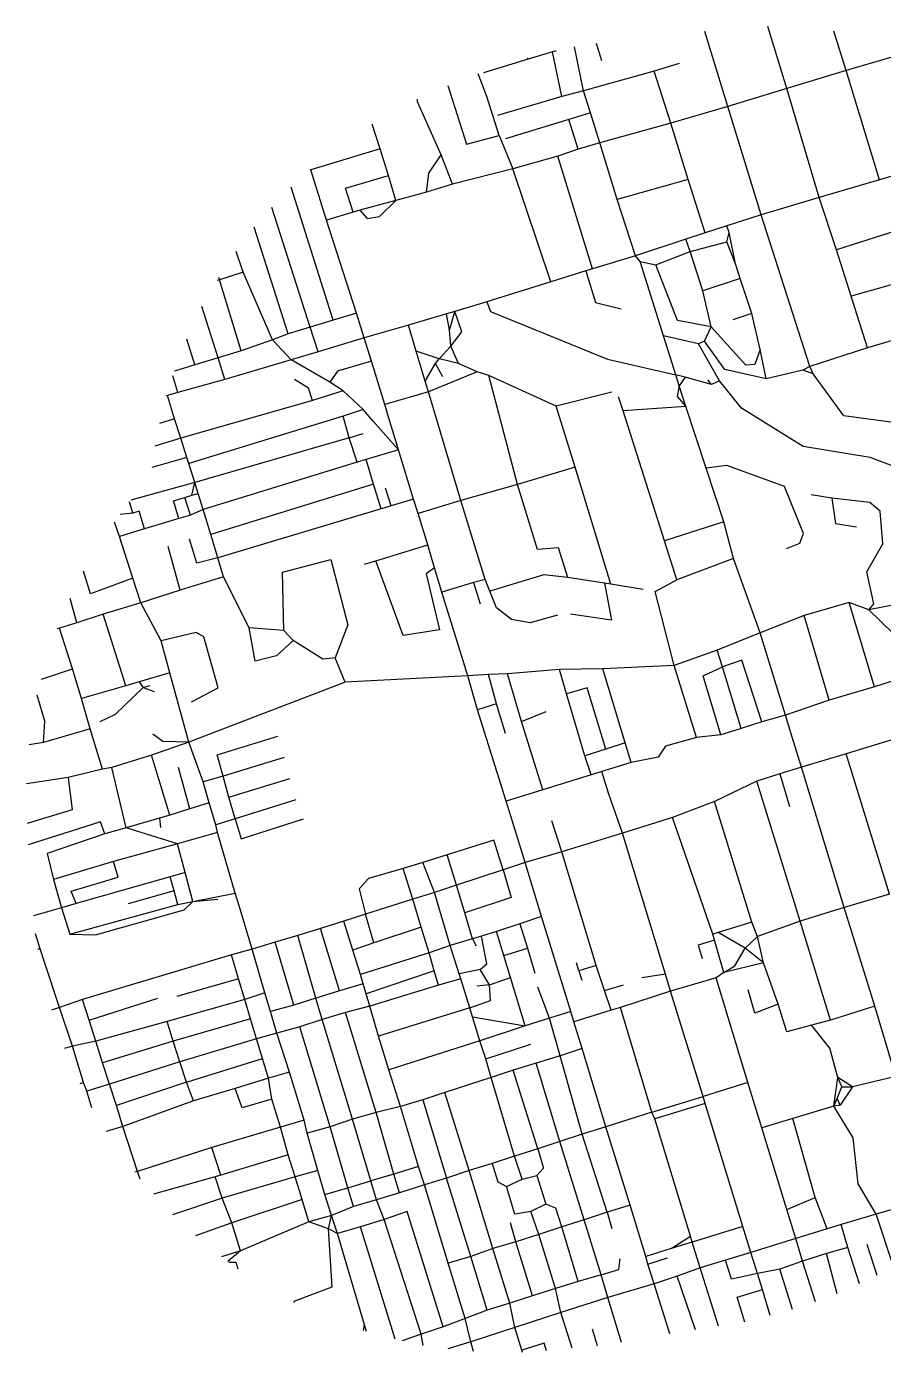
# Model space of a CAD drawing. Header units: metres. Extents: x 626773 to 630188, y 4835761 to 4838555.
# Drawn here: x 626773 to 628580, y 4835761 to 4838555 of the extents above; entities that cross this region are included whole.
import ezdxf

# ---------------------------------------------------------------- set-up
doc = ezdxf.new("R2010")
doc.units = ezdxf.units.M

msp = doc.modelspace()

# ---------------------------------------------------------------- linework, layer by layer
at = {"layer": 'ROADS'}
for points in [[(628375.7, 4838424.5), (628335.6, 4838555.3)], [(628251.5, 4838386.7), (628203, 4838544.8)], [(628500.6, 4838462.4), (628475, 4838545.4)], [(627881.6, 4838501.8), (627830.5, 4838486.5)], [(627881.6, 4838501.8), (627881.3, 4838502.7)], [(627889.2, 4838504.4), (627881.6, 4838501.8)], [(627901.2, 4838407.8), (627881.6, 4838501.8)], [(627947.2, 4838419.5), (627928.1, 4838512.8)], [(627974, 4838520.1), (627985.1, 4838483.8)], [(628625.6, 4838499.2), (628500.6, 4838462.4)], [(627830.5, 4838486.5), (627736, 4838457.5)], [(627830.5, 4838486.5), (627829.6, 4838489.3)], [(628148.9, 4838477.3), (628096.3, 4838461.2)], [(627769.5, 4838325.5), (627743.3, 4838407.8), (627724.8, 4838455.3)], [(628096.3, 4838461.2), (627947.2, 4838419.5)], [(628131.2, 4838351.7), (628096.3, 4838461.2)], [(628500.6, 4838462.4), (628375.7, 4838424.5)], [(628570.9, 4838232.6), (628500.6, 4838462.4)], [(627661, 4838431.4), (627700, 4838307.1), (627769.5, 4838325.5)], [(627947.2, 4838419.5), (627901.2, 4838407.8)], [(627962.1, 4838373.1), (627947.2, 4838419.5)], [(628375.7, 4838424.5), (628251.5, 4838386.7)], [(628444, 4838195), (628375.7, 4838424.5)], [(627647, 4838285.1), (627597.3, 4838396.5), (627596.7, 4838402)], [(627901.2, 4838407.8), (627765.8, 4838367.5)], [(627916.1, 4838359.7), (627782.7, 4838318.8)], [(627962.1, 4838373.1), (627916.1, 4838359.7)], [(627935.6, 4838297.1), (627916.1, 4838359.7)], [(627981.5, 4838309.9), (627962.1, 4838373.1)], [(628251.5, 4838386.7), (628131.2, 4838351.7)], [(628321.8, 4838158.3), (628251.5, 4838386.7)], [(627518.4, 4838297.3), (627501.3, 4838349.8)], [(628131.2, 4838351.7), (627981.5, 4838309.9)], [(628168, 4838232.8), (628131.2, 4838351.7)], [(627769.5, 4838325.5), (627798.2, 4838255.3)], [(627981.5, 4838309.9), (627935.6, 4838297.1)], [(628018.3, 4838190.8), (627981.5, 4838309.9)], [(627518.4, 4838297.3), (627372.1, 4838253.2)], [(627536.2, 4838241.7), (627518.4, 4838297.3)], [(627616.1, 4838206.5), (627620.7, 4838246), (627647, 4838285.1)], [(627671.1, 4838222.8), (627647, 4838285.1)], [(627893.1, 4838282.1), (627798.2, 4838255.3)], [(627935.6, 4838297.1), (627893.1, 4838282.1)], [(627966, 4838044.5), (627893.1, 4838282.1)], [(627372.1, 4838253.2), (627371.7, 4838254.5)], [(627404.8, 4838147.1), (627372.1, 4838253.2)], [(627798.2, 4838255.3), (627671.1, 4838222.8)], [(627878.3, 4838017.6), (627798.2, 4838255.3)], [(628640.7, 4838252.4), (628570.9, 4838232.6)], [(627461.4, 4838164.2), (627445.5, 4838214.8), (627536.2, 4838241.7)], [(627551.3, 4838188.4), (627536.2, 4838241.7)], [(627671.1, 4838222.8), (627616.1, 4838206.5)], [(628168, 4838232.8), (628018.3, 4838190.8)], [(628203.2, 4838120.3), (628168, 4838232.8)], [(628570.9, 4838232.6), (628444, 4838195)], [(627419.2, 4837936.4), (627330.8, 4838216.9)], [(627616.1, 4838206.5), (627551.3, 4838188.4)], [(628444, 4838195), (628321.8, 4838158.3)], [(628480.5, 4838084.6), (628444, 4838195)], [(627370.8, 4837921.5), (627289.9, 4838174.1)], [(627461.4, 4838164.2), (627404.8, 4838147.1)], [(627475.6, 4838168.5), (627461.4, 4838164.2)], [(627475.6, 4838168.5), (627490.8, 4838150.6), (627516.8, 4838155), (627551.3, 4838188.4)], [(627551.3, 4838188.4), (627475.6, 4838168.5)], [(628056.7, 4838072.3), (628018.3, 4838190.8)], [(627468.7, 4837951.5), (627404.8, 4838147.1)], [(628321.8, 4838158.3), (628249.1, 4838135.2)], [(628424.3, 4837839.2), (628321.8, 4838158.3)], [(628674.3, 4838146.3), (628480.5, 4838084.6)], [(627324.4, 4837907.4), (627252.9, 4838132.7)], [(628203.2, 4838120.3), (628163.1, 4838107.1)], [(628249.1, 4838135.2), (628203.2, 4838120.3)], [(628254, 4838121.1), (628249.1, 4838135.2)], [(628249.4, 4838101.9), (628254, 4838121.1)], [(628267.8, 4838055.5), (628254, 4838121.1)], [(627229.1, 4838037.7), (627214.8, 4838081.1)], [(628163.1, 4838107.1), (628056.7, 4838072.3)], [(628099.7, 4838052.9), (628171.8, 4838081.3)], [(628171.8, 4838081.3), (628163.1, 4838107.1)], [(628171.8, 4838081.3), (628249.4, 4838101.9)], [(628198.6, 4837998.6), (628171.8, 4838081.3)], [(628267.8, 4838055.5), (628249.4, 4838101.9)], [(628511.4, 4837986.8), (628480.5, 4838084.6)], [(628056.7, 4838072.3), (627966, 4838044.5)], [(628066.4, 4838060.1), (628056.7, 4838072.3)], [(628115.7, 4837903.5), (628066.4, 4838060.1)], [(628066.4, 4838060.1), (628099.7, 4838052.9)], [(628216, 4837922.3), (628145.1, 4837936), (628099.7, 4838052.9)], [(628277, 4838024.3), (628267.8, 4838055.5)], [(627179.5, 4838021.7), (627178.1, 4838026.2)], [(627229.1, 4838037.7), (627179.5, 4838021.7)], [(627291.4, 4837895), (627229.1, 4838037.7)], [(627951.8, 4838040.2), (627878.3, 4838017.6)], [(627966, 4838044.5), (627951.8, 4838040.2)], [(627951.8, 4838040.2), (627972.4, 4837973.4), (628026.5, 4837960.2)], [(628277, 4838024.3), (628198.6, 4837998.6)], [(628301.6, 4837950.7), (628277, 4838024.3)], [(628708.4, 4838042.7), (628511.4, 4837986.8)], [(627179.5, 4838021.7), (627174.5, 4838020.1)], [(627225.4, 4837872.2), (627179.5, 4838021.7)], [(627878.3, 4838017.6), (627743.1, 4837975.5)], [(628216, 4837922.3), (628198.6, 4837998.6)], [(627743.1, 4837975.5), (627675.8, 4837954.9)], [(627743.1, 4837975.5), (627750.9, 4837954.5), (627997.3, 4837854.3), (628141.5, 4837821.3)], [(628545.9, 4837878.4), (628511.4, 4837986.8)], [(627176.9, 4837857), (627142.1, 4837965)], [(627468.7, 4837951.5), (627419.2, 4837936.4)], [(627484.9, 4837899.4), (627468.7, 4837951.5)], [(627658.1, 4837949.7), (627578, 4837926.3)], [(627675.8, 4837954.9), (627658.1, 4837949.7)], [(627664.2, 4837915.2), (627658.1, 4837949.7)], [(627664.2, 4837915.2), (627675.8, 4837954.9)], [(627667.1, 4837881.6), (627690.5, 4837911.6), (627675.8, 4837954.9)], [(628301.6, 4837950.7), (628261.7, 4837937.1)], [(628319.6, 4837875), (628301.6, 4837950.7)], [(627370.8, 4837921.5), (627324.4, 4837907.4)], [(627419.2, 4837936.4), (627370.8, 4837921.5)], [(627387.6, 4837870.1), (627370.8, 4837921.5)], [(627578, 4837926.3), (627484.9, 4837899.4)], [(627594.5, 4837871.4), (627578, 4837926.3)], [(627667.1, 4837881.6), (627664.2, 4837915.2)], [(628202.3, 4837892.2), (628216, 4837922.3)], [(628319.6, 4837875), (628308.2, 4837843), (628289.2, 4837841.9), (628216, 4837922.3)], [(627127.4, 4837842.1), (627110.5, 4837896.8)], [(627291.4, 4837895), (627225.4, 4837872.2)], [(627324.4, 4837907.4), (627291.4, 4837895)], [(627330.8, 4837852.6), (627291.4, 4837895)], [(627484.9, 4837899.4), (627387.6, 4837870.1)], [(627500.1, 4837850.1), (627484.9, 4837899.4)], [(628189.8, 4837886.7), (628115.7, 4837903.5)], [(628141.5, 4837821.3), (628115.7, 4837903.5)], [(628202.3, 4837892.2), (628189.8, 4837886.7)], [(628234, 4837808.8), (628189.8, 4837886.7)], [(628332.4, 4837813.1), (628244.9, 4837832.9), (628202.3, 4837892.2)], [(628650.3, 4837909.1), (628545.9, 4837878.4)], [(627176.9, 4837857), (627127.4, 4837842.1)], [(627225.4, 4837872.2), (627176.9, 4837857)], [(627190.6, 4837811.5), (627176.9, 4837857)], [(627387.6, 4837870.1), (627330.8, 4837852.6)], [(627613.5, 4837808.1), (627594.5, 4837871.4)], [(627643, 4837855), (627594.5, 4837871.4)], [(627643, 4837855), (627667.1, 4837881.6)], [(627683.5, 4837845.3), (627667.1, 4837881.6)], [(628332.4, 4837813.1), (628319.6, 4837875)], [(628545.9, 4837878.4), (628424.3, 4837839.2)], [(627127.4, 4837842.1), (627084.4, 4837828.7)], [(627330.8, 4837852.6), (627190.6, 4837811.5)], [(627412, 4837806), (627330.8, 4837852.6)], [(627500.1, 4837850.1), (627428.3, 4837828.7), (627412, 4837806)], [(627528, 4837758.8), (627500.1, 4837850.1)], [(627613.5, 4837808.1), (627635.1, 4837845)], [(627635.1, 4837845), (627643, 4837855)], [(627650.6, 4837817), (627635.1, 4837845)], [(627683.5, 4837845.3), (627643, 4837855)], [(627722.9, 4837827.7), (627683.5, 4837845.3)], [(628409.8, 4837831.1), (628332.4, 4837813.1)], [(628424.3, 4837839.2), (628409.8, 4837831.1)], [(628431.5, 4837823.2), (628409.8, 4837831.1)], [(628431.5, 4837823.2), (628424.3, 4837839.2)], [(627091.5, 4837784.4), (627081.1, 4837819.2)], [(627190.6, 4837811.5), (627091.5, 4837784.4)], [(627375.5, 4837767.3), (627367.3, 4837793.2), (627338, 4837811.2)], [(627440.5, 4837787.7), (627412, 4837806)], [(627620.2, 4837785.7), (627613.5, 4837808.1)], [(627722.9, 4837827.7), (627620.2, 4837785.7)], [(627747.1, 4837819.6), (627722.9, 4837827.7)], [(627808, 4837590.5), (627747.1, 4837819.6)], [(627889.4, 4837755.4), (627747.1, 4837819.6)], [(628148.9, 4837798.2), (628141.5, 4837821.3)], [(628161.4, 4837816.3), (628141.5, 4837821.3)], [(628161.4, 4837816.3), (628148.9, 4837798.2)], [(628216.9, 4837800.7), (628161.4, 4837816.3)], [(628216.9, 4837800.7), (628209.3, 4837811.1)], [(628234, 4837808.8), (628216.9, 4837800.7)], [(628666.8, 4837603.2), (628551.2, 4837647.4), (628410.2, 4837670), (628280.4, 4837751), (628234, 4837808.8)], [(628727.3, 4837663.5), (628672.5, 4837711.2), (628496.1, 4837735.1), (628431.5, 4837823.2)], [(627070, 4837778.1), (627067.2, 4837777.3)], [(627091.5, 4837784.4), (627070, 4837778.1)], [(627085, 4837728.8), (627070, 4837778.1)], [(627440.5, 4837787.7), (627375.5, 4837767.3)], [(627482.2, 4837748.2), (627440.5, 4837787.7)], [(627620.2, 4837785.7), (627528, 4837758.8)], [(627688.6, 4837556.8), (627620.2, 4837785.7)], [(628006.9, 4837784.8), (627889.4, 4837755.4)], [(628030.5, 4837745.7), (628020.8, 4837774.9)], [(628148.9, 4837798.2), (628144.6, 4837776), (628163, 4837754.3)], [(628163, 4837754.3), (628148.9, 4837798.2)], [(627375.5, 4837767.3), (627097.7, 4837688)], [(627482.2, 4837748.2), (627440.3, 4837734.3)], [(627503.5, 4837723.4), (627482.2, 4837748.2)], [(627536.8, 4837729.8), (627528, 4837758.8)], [(627929.2, 4837626.4), (627889.4, 4837755.4)], [(628163, 4837754.3), (628030.5, 4837745.7)], [(628118, 4837471.7), (628030.5, 4837745.7)], [(628205.9, 4837624.5), (628163, 4837754.3)], [(627085, 4837728.8), (627053.1, 4837719)], [(627097.7, 4837688), (627085, 4837728.8)], [(627440.3, 4837734.3), (627115.1, 4837634.7)], [(627453.2, 4837688.7), (627440.3, 4837734.3)], [(627556.7, 4837663.4), (627503.5, 4837723.4)], [(627556.7, 4837663.4), (627536.8, 4837729.8)], [(627453.2, 4837688.7), (627482.6, 4837698)], [(627097.7, 4837688), (627043.2, 4837670.9)], [(627110.5, 4837647.4), (627097.7, 4837688)], [(627453.2, 4837688.7), (627127.5, 4837594.6)], [(627470, 4837637.6), (627453.2, 4837688.7)], [(627556.7, 4837663.4), (627489.1, 4837643)], [(627588.8, 4837559), (627556.7, 4837663.4)], [(627110.5, 4837647.4), (627037, 4837626)], [(627115.1, 4837634.7), (627110.5, 4837647.4)], [(627127.5, 4837594.6), (627115.1, 4837634.7)], [(627470, 4837637.6), (627144.9, 4837537.5)], [(627489.1, 4837643), (627470, 4837637.6)], [(627504.3, 4837590.6), (627489.1, 4837643)], [(627929.2, 4837626.4), (627808, 4837590.5)], [(628004.3, 4837380.2), (627929.2, 4837626.4)], [(628375.3, 4837455.1), (628403.2, 4837466.3), (628411.1, 4837486.6), (628370.9, 4837585.7), (628249.4, 4837629.9), (628205.9, 4837624.5)], [(628242.8, 4837511.2), (628205.9, 4837624.5)], [(627127.5, 4837594.6), (626992.7, 4837557.4)], [(627121, 4837567.4), (627127.5, 4837594.6)], [(627134.6, 4837571.5), (627127.5, 4837594.6)], [(627504.3, 4837590.6), (627161, 4837484.9)], [(627520.1, 4837538.7), (627504.3, 4837590.6)], [(627541.5, 4837545.1), (627529.3, 4837582.6)], [(627808, 4837590.5), (627688.6, 4837556.8)], [(627913.9, 4837394.2), (627894, 4837456.4), (627850.1, 4837453), (627808, 4837590.5)], [(626996.9, 4837530), (626989.8, 4837553.5)], [(627093.5, 4837518.4), (627082.6, 4837555.8), (627106.8, 4837563.1)], [(627106.8, 4837563.1), (627121, 4837567.4)], [(627118.3, 4837525.8), (627106.8, 4837563.1)], [(627121, 4837567.4), (627134.6, 4837571.5)], [(627144.9, 4837537.5), (627134.6, 4837571.5)], [(627588.8, 4837559), (627541.5, 4837545.1)], [(627598.2, 4837529), (627588.8, 4837559)], [(627688.6, 4837556.8), (627598.2, 4837529)], [(627740, 4837390.1), (627688.6, 4837556.8)], [(628470.4, 4837561.5), (628427.3, 4837568.2)], [(628548.4, 4837326.1), (628559, 4837338.4), (628544.4, 4837406.2), (628577.9, 4837465.3), (628572.3, 4837533.9), (628550.9, 4837552.4), (628470.4, 4837561.5)], [(628470.4, 4837561.5), (628478, 4837507.8), (628522.4, 4837501.3)], [(626996.9, 4837530), (626970, 4837527.1)], [(627021.7, 4837496.5), (627010.2, 4837533.7), (626996.9, 4837530)], [(627118.3, 4837525.8), (627093.5, 4837518.4)], [(627144.9, 4837537.5), (627118.3, 4837525.8)], [(627161, 4837484.9), (627144.9, 4837537.5)], [(627520.1, 4837538.7), (627176, 4837435.7)], [(627541.5, 4837545.1), (627520.1, 4837538.7)], [(627618.5, 4837463.3), (627598.2, 4837529)], [(626968.9, 4837480.5), (626958.1, 4837511.1)], [(627021.7, 4837496.5), (626968.9, 4837480.5)], [(627093.5, 4837518.4), (627021.7, 4837496.5)], [(628242.8, 4837511.2), (628118, 4837471.7)], [(628263.3, 4837434.1), (628242.8, 4837511.2)], [(626996.9, 4837392.9), (626968.9, 4837480.5)], [(627176, 4837435.7), (627131.9, 4837424.3), (627116.2, 4837475.1)], [(627176, 4837435.7), (627161, 4837484.9)], [(628144.1, 4837389.2), (628118, 4837471.7)], [(627096.8, 4837367.2), (627071.5, 4837459.2)], [(627509.1, 4837429.1), (627618.5, 4837463.3)], [(627633.1, 4837414.6), (627618.5, 4837463.3)], [(627188.3, 4837395.3), (627176, 4837435.7)], [(627315.2, 4837282.6), (627312.3, 4837405.7), (627414.6, 4837432.4), (627449.8, 4837294.7), (627423.2, 4837225.2)], [(627485.1, 4837422.6), (627509.1, 4837429.1)], [(627633.1, 4837414.6), (627615.5, 4837402.1), (627643.1, 4837284.1), (627566.9, 4837272.1), (627509.1, 4837429.1)], [(627648.3, 4837363.2), (627633.1, 4837414.6)], [(628263.3, 4837434.1), (628144.1, 4837389.2)], [(628319.8, 4837277.5), (628263.3, 4837434.1)], [(626996.9, 4837392.9), (626907.7, 4837360), (626892.5, 4837407.7)], [(627013.7, 4837340.6), (626996.9, 4837392.9)], [(627188.3, 4837395.3), (627096.8, 4837367.2)], [(627241.9, 4837288.2), (627188.3, 4837395.3)], [(627715.1, 4837383.6), (627648.3, 4837363.2)], [(627740, 4837390.1), (627715.1, 4837383.6)], [(627715.1, 4837383.6), (627728.8, 4837338.5)], [(627749.2, 4837365.4), (627740, 4837390.1)], [(627913.9, 4837394.2), (627863.7, 4837399.6), (627749.2, 4837365.4)], [(627991, 4837382.3), (627913.9, 4837394.2)], [(627991, 4837382.3), (628006, 4837304.4), (627919.4, 4837316.8)], [(628004.3, 4837380.2), (627991, 4837382.3)], [(628138, 4837208.9), (628098.3, 4837364.4), (628144.1, 4837389.2)], [(627096.8, 4837367.2), (627013.7, 4837340.6)], [(627702.9, 4837187), (627648.3, 4837363.2)], [(627892.3, 4837314.8), (627834.6, 4837298.7), (627795.4, 4837305.8), (627763.5, 4837330), (627749.2, 4837365.4)], [(628072.8, 4837368.8), (628004.3, 4837380.2)], [(626878.7, 4837299), (626864.5, 4837349.7)], [(627013.7, 4837340.6), (626934.6, 4837316.8)], [(627056.6, 4837260.5), (627013.7, 4837340.6)], [(628506.9, 4837341.3), (628412.2, 4837314)], [(628560.5, 4837163.5), (628506.9, 4837341.3)], [(628548.4, 4837326.1), (628506.9, 4837341.3)], [(628663.9, 4837348.5), (628548.4, 4837326.1)], [(628676.9, 4837201), (628548.4, 4837326.1)], [(626878.7, 4837299), (626841.9, 4837287.3)], [(626934.6, 4837316.8), (626878.7, 4837299)], [(626982.3, 4837166), (626934.6, 4837316.8)], [(628412.2, 4837314), (628319.8, 4837277.5)], [(628464.9, 4837135.4), (628412.2, 4837314)], [(626841.9, 4837287.3), (626837.6, 4837285.9)], [(626869.6, 4837201.4), (626841.9, 4837287.3)], [(627120.3, 4837132.2), (627176.8, 4837161.6), (627146.3, 4837269.4), (627130.6, 4837278.2), (627056.6, 4837260.5)], [(627335.1, 4837261.4), (627299.9, 4837229), (627254.6, 4837217.6), (627241.9, 4837288.2)], [(627315.2, 4837282.6), (627241.9, 4837288.2)], [(627335.1, 4837261.4), (627315.2, 4837282.6)], [(628319.8, 4837277.5), (628229, 4837240.9)], [(628372.9, 4837104), (628319.8, 4837277.5)], [(627075.1, 4837193), (627056.6, 4837260.5)], [(627423.2, 4837225.2), (627397.6, 4837222.2), (627335.1, 4837261.4)], [(627444.2, 4837173.3), (627423.2, 4837225.2)], [(628229, 4837240.9), (628138, 4837208.9)], [(628240, 4837205.7), (628229, 4837240.9)], [(628322.9, 4837089.9), (628280.6, 4837220.3), (628240, 4837205.7)], [(626804.1, 4837180.3), (626869.6, 4837201.4)], [(626888.7, 4837138.9), (626869.6, 4837201.4)], [(627075.1, 4837193), (627009.9, 4837174)], [(627114.7, 4837047.4), (627075.1, 4837193)], [(627702.9, 4837187), (627444.2, 4837173.3)], [(627747, 4837189.9), (627702.9, 4837187)], [(627723.5, 4837115.4), (627702.9, 4837187)], [(627786.8, 4837191.2), (627747, 4837189.9)], [(627763.6, 4837128), (627747, 4837189.9)], [(627896.1, 4837200.6), (627786.8, 4837191.2)], [(627816.6, 4837090.7), (627786.8, 4837191.2)], [(627987.7, 4837201.8), (627896.1, 4837200.6)], [(627911.3, 4837149.3), (627896.1, 4837200.6)], [(628138, 4837208.9), (627987.7, 4837201.8)], [(628035, 4837045.6), (627987.7, 4837201.8)], [(628185.5, 4837057.3), (628138, 4837208.9)], [(628236.3, 4837062.6), (628199.6, 4837186.8), (628240, 4837205.7)], [(628279.1, 4837076.2), (628240, 4837205.7)], [(628676.9, 4837201), (628560.5, 4837163.5)], [(626982.3, 4837166), (626888.7, 4837138.9)], [(627018.5, 4837162.3), (626959.8, 4837105.3), (626927.2, 4837090.3)], [(627009.9, 4837174), (626982.3, 4837166)], [(627009.9, 4837174), (627018.5, 4837162.3)], [(627018.5, 4837162.3), (627033.4, 4837166.5)], [(627018.5, 4837162.3), (627041.5, 4837153.7)], [(627444.2, 4837173.3), (627114.7, 4837047.4)], [(627994.1, 4837032.4), (627954.8, 4837161.9), (627911.3, 4837149.3)], [(628560.5, 4837163.5), (628464.9, 4837135.4)], [(626808.5, 4837046.7), (626811.5, 4837091.8), (626795.4, 4837145.9)], [(626906.9, 4837075.1), (626888.7, 4837138.9)], [(627950, 4837018.1), (627911.3, 4837149.3)], [(628464.9, 4837135.4), (628372.9, 4837104)], [(627763.6, 4837128), (627723.5, 4837115.4)], [(627784.3, 4836923.2), (627723.5, 4837115.4)], [(627782.5, 4837065.4), (627763.6, 4837128)], [(627816.6, 4837090.7), (627868.4, 4837111.6)], [(628372.9, 4837104), (628322.9, 4837089.9)], [(628387.2, 4837057.7), (628372.9, 4837104)], [(626906.9, 4837075.1), (626808.5, 4837046.7)], [(626932.7, 4836990.5), (626906.9, 4837075.1)], [(627861.4, 4836946.7), (627816.6, 4837090.7)], [(628279.1, 4837076.2), (628236.3, 4837062.6)], [(628322.9, 4837089.9), (628279.1, 4837076.2)], [(626808.5, 4837046.7), (626777.9, 4837041.8)], [(627114.7, 4837047.4), (627036.1, 4837019.5)], [(627114.7, 4837047.4), (627060.1, 4837048.8), (627038.8, 4837064.1)], [(627145.2, 4836963.5), (627114.7, 4837047.4)], [(627187.4, 4836975.7), (627174.8, 4837020.7), (627302.8, 4837059.8)], [(628185.5, 4837057.3), (628119.7, 4837038.8), (628104.1, 4837015.5), (628047.5, 4837004.4)], [(628236.3, 4837062.6), (628185.5, 4837057.3)], [(628406.5, 4836994.6), (628387.2, 4837057.7)], [(628595.2, 4837051.5), (628500.9, 4837022.8)], [(627036.1, 4837019.5), (626952.2, 4836994)], [(627074.5, 4836893.6), (627036.1, 4837019.5)], [(627994.1, 4837032.4), (627950, 4837018.1)], [(628035, 4837045.6), (627994.1, 4837032.4)], [(628047.5, 4837004.4), (628035, 4837045.6)], [(628500.9, 4837022.8), (628406.5, 4836994.6)], [(628591.9, 4836726.7), (628500.9, 4837022.8)], [(626932.7, 4836990.5), (626860.6, 4836972.5)], [(626952.2, 4836994), (626932.7, 4836990.5)], [(626982.8, 4836866.9), (626952.2, 4836994)], [(627117.2, 4836907), (627093.4, 4836993.9)], [(627316, 4837015), (627187.4, 4836975.7)], [(627963.5, 4836978.1), (627950, 4837018.1)], [(628047.5, 4837004.4), (627985.9, 4836985.3)], [(628406.5, 4836994.6), (628361.1, 4836980.2)], [(628496.5, 4836699), (628406.5, 4836994.6)], [(626860.6, 4836972.5), (626772.6, 4836959.2)], [(626860.6, 4836972.5), (626868.9, 4836904.7), (626774, 4836875.5)], [(627187.4, 4836975.7), (627145.2, 4836963.5)], [(627157.9, 4836919.1), (627145.2, 4836963.5)], [(627199.3, 4836931.3), (627187.4, 4836975.7)], [(627199.3, 4836931.3), (627328.1, 4836970.7)], [(627963.5, 4836978.1), (627861.4, 4836946.7)], [(627985.9, 4836985.3), (627963.5, 4836978.1)], [(627999.9, 4836939.7), (627985.9, 4836985.3)], [(628312.4, 4836964.8), (628223.1, 4836922.3)], [(628361.1, 4836980.2), (628312.4, 4836964.8)], [(628403.6, 4836669.9), (628312.4, 4836964.8)], [(628361.1, 4836980.2), (628381.3, 4836911.7)], [(627861.4, 4836946.7), (627784.3, 4836923.2)], [(628028.9, 4836855.5), (627999.9, 4836939.7)], [(627117.2, 4836907), (627074.5, 4836893.6)], [(627157.9, 4836919.1), (627117.2, 4836907)], [(627171.5, 4836873.1), (627157.9, 4836919.1)], [(627212.3, 4836885.7), (627199.3, 4836931.3)], [(627340.3, 4836925.9), (627212.3, 4836885.7)], [(627798, 4836877.6), (627784.3, 4836923.2)], [(628223.1, 4836922.3), (628134.6, 4836888.3)], [(628302.2, 4836667.7), (628223.1, 4836922.3)], [(626937.7, 4836853.9), (626928.6, 4836879), (626776.4, 4836830.5)], [(627052.7, 4836887.3), (626982.8, 4836866.9)], [(627074.5, 4836893.6), (627052.7, 4836887.3)], [(627052.7, 4836887.3), (627054.8, 4836867.3)], [(627212.3, 4836885.7), (627171.5, 4836873.1)], [(627212.3, 4836885.7), (627225.4, 4836843.7), (627356.8, 4836885.9)], [(627901.6, 4836815.9), (627880.3, 4836881.7)], [(628134.6, 4836888.3), (628028.9, 4836855.5)], [(628219.9, 4836642.7), (628134.6, 4836888.3)], [(626937.7, 4836853.9), (626816.4, 4836812.3), (626829.2, 4836758.1)], [(626982.8, 4836866.9), (626937.7, 4836853.9)], [(627090.9, 4836833), (626982.8, 4836866.9)], [(627175.6, 4836856.9), (627090.9, 4836833)], [(627175.6, 4836856.9), (627171.5, 4836873.1)], [(627212.8, 4836729.3), (627175.6, 4836856.9)], [(627824, 4836793.7), (627798, 4836877.6)], [(628028.9, 4836855.5), (627901.6, 4836815.9)], [(628119.7, 4836558.3), (628028.9, 4836855.5)], [(627090.9, 4836833), (626956.3, 4836795.6)], [(627107.3, 4836772.7), (627090.9, 4836833)], [(627777.3, 4836778.4), (627758, 4836840.5), (627659.8, 4836809.9)], [(626956.3, 4836795.6), (626829.2, 4836758.1)], [(626877.6, 4836707.4), (626866.5, 4836733.2), (626966.2, 4836762.8), (626956.3, 4836795.6)], [(627659.8, 4836809.9), (627608.1, 4836793.8)], [(627679.3, 4836745.8), (627659.8, 4836809.9)], [(627901.6, 4836815.9), (627824, 4836793.7)], [(627973.9, 4836576.7), (627901.6, 4836815.9)], [(627107.3, 4836772.7), (627075.5, 4836763.5)], [(627123, 4836711.4), (627107.3, 4836772.7)], [(627566.9, 4836781.2), (627493.6, 4836759.6), (627474, 4836738.3), (627487.5, 4836684.8)], [(627608.1, 4836793.8), (627566.9, 4836781.2)], [(627587, 4836716), (627566.9, 4836781.2)], [(627633.1, 4836730.7), (627608.1, 4836793.8)], [(627777.3, 4836778.4), (627679.3, 4836745.8)], [(627777.3, 4836778.4), (627794.6, 4836719.7), (627697, 4836687.7)], [(627824, 4836793.7), (627777.3, 4836778.4)], [(627858.8, 4836679.5), (627824, 4836793.7)], [(626829.2, 4836758.1), (626846.3, 4836698.4)], [(627075.5, 4836763.5), (626877.6, 4836707.4)], [(627083.7, 4836733.6), (627075.5, 4836763.5)], [(627679.3, 4836745.8), (627633.1, 4836730.7)], [(627697, 4836687.7), (627679.3, 4836745.8)], [(626863.8, 4836642.3), (626918, 4836641.2), (627104.9, 4836694.2), (627123, 4836711.4)], [(627083.7, 4836733.6), (626987.2, 4836706.6)], [(627091.9, 4836705), (627083.7, 4836733.6)], [(627091.9, 4836705), (627123, 4836711.4)], [(627123, 4836711.4), (627212.8, 4836729.3)], [(627123, 4836711.4), (627176.3, 4836716.2)], [(627221.4, 4836700.2), (627212.8, 4836729.3)], [(627587, 4836716), (627487.5, 4836684.8)], [(627633.1, 4836730.7), (627587, 4836716)], [(627604.8, 4836657), (627587, 4836716)], [(627665.9, 4836618.6), (627633.1, 4836730.7)], [(628591.9, 4836726.7), (628496.5, 4836699)], [(626846.3, 4836698.4), (626787.3, 4836681.4)], [(626877.6, 4836707.4), (626846.3, 4836698.4)], [(626846.3, 4836698.4), (626863.8, 4836642.3)], [(626863.8, 4836642.3), (627091.9, 4836705)], [(627248.2, 4836611.1), (627221.4, 4836700.2)], [(627487.5, 4836684.8), (627441.9, 4836670)], [(627505, 4836624.4), (627487.5, 4836684.8)], [(627713, 4836632.7), (627697, 4836687.7)], [(628496.5, 4836699), (628403.6, 4836669.9)], [(628561.4, 4836490.7), (628496.5, 4836699)], [(627441.9, 4836670), (627392.5, 4836654.2)], [(627460.6, 4836608.9), (627441.9, 4836670)], [(627604.8, 4836657), (627505, 4836624.4)], [(627621.7, 4836602.9), (627604.8, 4836657)], [(627813.1, 4836664.6), (627763.5, 4836648.2)], [(627858.8, 4836679.5), (627813.1, 4836664.6)], [(627813.1, 4836664.6), (627828.8, 4836612.9)], [(627920.1, 4836479.7), (627858.8, 4836679.5)], [(628302.2, 4836667.7), (628231, 4836646.1)], [(628313.7, 4836637.9), (628302.2, 4836667.7)], [(628403.6, 4836669.9), (628313.7, 4836637.9)], [(628467.6, 4836461.5), (628403.6, 4836669.9)], [(626801.6, 4836611.9), (626791.4, 4836643.6)], [(627344.5, 4836639.6), (627297, 4836625.4)], [(627392.5, 4836654.2), (627344.5, 4836639.6)], [(627383, 4836507.8), (627344.5, 4836639.6)], [(627432.4, 4836522.9), (627392.5, 4836654.2)], [(627713, 4836632.7), (627665.9, 4836618.6)], [(627731.7, 4836638.6), (627713, 4836632.7)], [(627713, 4836632.7), (627720.7, 4836617.9)], [(627728.9, 4836568.2), (627743.4, 4836579.9), (627731.7, 4836638.6)], [(627763.5, 4836648.2), (627731.7, 4836638.6)], [(627779.1, 4836597.3), (627763.5, 4836648.2)], [(628223.3, 4836629.8), (628188.5, 4836619.5), (628197.1, 4836591.6)], [(628231, 4836646.1), (628219.9, 4836642.7)], [(628223.3, 4836629.8), (628219.9, 4836642.7)], [(628243, 4836561.5), (628223.3, 4836629.8)], [(628288, 4836612.8), (628231, 4836646.1)], [(628288, 4836612.8), (628313.7, 4836637.9)], [(628326.6, 4836582.2), (628313.7, 4836637.9)], [(626796.4, 4836611.8), (626801.6, 4836611.9)], [(626810.7, 4836583.9), (626801.6, 4836611.9)], [(627204.8, 4836599.3), (626890.6, 4836504.7)], [(627248.2, 4836611.1), (627204.8, 4836599.3)], [(627219.5, 4836548.7), (627204.8, 4836599.3)], [(627297, 4836625.4), (627248.2, 4836611.1)], [(627275.3, 4836518.6), (627248.2, 4836611.1)], [(627336.4, 4836493.2), (627297, 4836625.4)], [(627505, 4836624.4), (627460.6, 4836608.9)], [(627476.5, 4836557.8), (627460.6, 4836608.9)], [(627621.7, 4836602.9), (627476.5, 4836557.8)], [(627665.9, 4836618.6), (627621.7, 4836602.9)], [(627632, 4836565.2), (627621.7, 4836602.9)], [(627684.9, 4836559.3), (627665.9, 4836618.6)], [(627779.1, 4836597.3), (627828.8, 4836612.9)], [(627828.8, 4836612.9), (627844.4, 4836560.1)], [(628243, 4836561.5), (628266.2, 4836575.5), (628288, 4836612.8)], [(628326.6, 4836582.2), (628288, 4836612.8)], [(626842.5, 4836488), (626810.7, 4836583.9)], [(627793, 4836551.4), (627779.1, 4836597.3)], [(627937.5, 4836565.6), (627932.3, 4836582.2)], [(627973.9, 4836576.7), (627937.5, 4836565.6)], [(627991.1, 4836524), (627973.9, 4836576.7)], [(628326.6, 4836582.2), (628243, 4836561.5)], [(628357.2, 4836494.9), (628326.6, 4836582.2)], [(627219.5, 4836548.7), (627089.7, 4836511.2)], [(627232.7, 4836505.2), (627219.5, 4836548.7)], [(627482.3, 4836538.2), (627476.5, 4836557.8)], [(627632, 4836565.2), (627488.6, 4836516.8)], [(627641.4, 4836535), (627632, 4836565.2)], [(627688.5, 4836548.2), (627641.4, 4836535)], [(627728.9, 4836568.2), (627684.9, 4836559.3)], [(627688.5, 4836548.2), (627684.9, 4836559.3)], [(627707.4, 4836487.3), (627688.5, 4836548.2)], [(627748.9, 4836536), (627728.9, 4836568.2)], [(627748.9, 4836536), (627793, 4836551.4)], [(627824.2, 4836449.4), (627793, 4836551.4)], [(627937.5, 4836565.6), (627943.5, 4836545.7)], [(628119.7, 4836558.3), (628070.2, 4836550.6)], [(628130.7, 4836522.8), (628119.7, 4836558.3)], [(628226.4, 4836550.9), (628130.7, 4836522.8)], [(628243, 4836561.5), (628226.4, 4836550.9)], [(628293.7, 4836330.3), (628226.4, 4836550.9)], [(627275.3, 4836518.6), (627232.7, 4836505.2)], [(627287, 4836479.6), (627275.3, 4836518.6)], [(627432.4, 4836522.9), (627383, 4836507.8)], [(627482.3, 4836538.2), (627432.4, 4836522.9)], [(627488.6, 4836516.8), (627482.3, 4836538.2)], [(627496.4, 4836490.6), (627488.6, 4836516.8)], [(627641.4, 4836535), (627496.4, 4836490.6)], [(627707.4, 4836487.3), (627750.6, 4836502.9), (627748.9, 4836536)], [(627748.9, 4836536), (627722.4, 4836533.2)], [(627875, 4836465.7), (627850.9, 4836531.2)], [(627991.1, 4836524), (628031.2, 4836535.7)], [(628005.1, 4836482.3), (627991.1, 4836524)], [(628130.7, 4836522.8), (628024.7, 4836487.7)], [(628199.2, 4836300.6), (628130.7, 4836522.8)], [(628357.2, 4836494.9), (628308.2, 4836476.1), (628294.5, 4836525.2)], [(626842.5, 4836488), (626825.1, 4836482.3)], [(626890.6, 4836504.7), (626842.5, 4836488)], [(626869.6, 4836406.9), (626842.5, 4836488)], [(626905, 4836461.3), (626890.6, 4836504.7)], [(626905, 4836461.3), (627049.2, 4836508)], [(627232.7, 4836505.2), (627069.1, 4836458.7)], [(627245, 4836464), (627232.7, 4836505.2)], [(627336.4, 4836493.2), (627287, 4836479.6)], [(627383, 4836507.8), (627336.4, 4836493.2)], [(627396.1, 4836462.8), (627383, 4836507.8)], [(627496.4, 4836490.6), (627445.5, 4836477.6)], [(627514.9, 4836427.6), (627496.4, 4836490.6)], [(627707.4, 4836487.3), (627514.9, 4836427.6)], [(627713, 4836468.6), (627707.4, 4836487.3)], [(628024.7, 4836487.7), (628005.1, 4836482.3)], [(628091.3, 4836267.5), (628024.7, 4836487.7)], [(628427.8, 4836450.8), (628375.4, 4836436.8), (628357.2, 4836494.9)], [(628561.4, 4836490.7), (628467.6, 4836461.5)], [(628605.7, 4836342.6), (628561.4, 4836490.7)], [(626918.8, 4836417.2), (626905, 4836461.3)], [(627245, 4836464), (627081.8, 4836417.1)], [(627257.8, 4836421.8), (627245, 4836464)], [(627300.6, 4836434.3), (627287, 4836479.6)], [(627396.1, 4836462.8), (627349.1, 4836447.3)], [(627445.5, 4836477.6), (627396.1, 4836462.8)], [(627460.3, 4836252.4), (627396.1, 4836462.8)], [(627509.6, 4836267), (627445.5, 4836477.6)], [(627728.3, 4836417.9), (627713, 4836468.6)], [(627713, 4836468.6), (627824.2, 4836449.4)], [(627875, 4836465.7), (627824.2, 4836449.4)], [(627920.1, 4836479.7), (627875, 4836465.7)], [(627897.8, 4836386.4), (627875, 4836465.7)], [(627926.8, 4836458.1), (627920.1, 4836479.7)], [(628005.1, 4836482.3), (627926.8, 4836458.1)], [(628467.6, 4836461.5), (628427.8, 4836450.8)], [(627069.1, 4836458.7), (626918.8, 4836417.2)], [(627081.8, 4836417.1), (627069.1, 4836458.7)], [(627300.6, 4836434.3), (627257.8, 4836421.8)], [(627349.1, 4836447.3), (627300.6, 4836434.3)], [(627327.4, 4836352), (627300.6, 4836434.3)], [(627412.6, 4836236.9), (627349.1, 4836447.3)], [(627824.2, 4836449.4), (627728.3, 4836417.9)], [(627943.9, 4836401.8), (627926.8, 4836458.1)], [(628483.6, 4836340.7), (628466.7, 4836402.4), (628427.8, 4836450.8)], [(626869.6, 4836406.9), (626853, 4836401.6)], [(626918.8, 4836417.2), (626869.6, 4836406.9)], [(626892.6, 4836329.8), (626869.6, 4836406.9)], [(626933.1, 4836371.6), (626918.8, 4836417.2)], [(627081.8, 4836417.1), (626933.1, 4836371.6)], [(627096, 4836373.8), (627081.8, 4836417.1)], [(627257.8, 4836421.8), (627096, 4836373.8)], [(627270.1, 4836380.6), (627257.8, 4836421.8)], [(627536.7, 4836356.7), (627514.9, 4836427.6)], [(627728.3, 4836417.9), (627536.7, 4836356.7)], [(627741.3, 4836379.8), (627728.3, 4836417.9)], [(627741.3, 4836379.8), (627836.2, 4836410.7)], [(627110.1, 4836330.6), (627270.1, 4836380.6)], [(627282.9, 4836338.9), (627270.1, 4836380.6)], [(627752.6, 4836340.7), (627741.3, 4836379.8)], [(627897.8, 4836386.4), (627846.9, 4836370.7)], [(627943.9, 4836401.8), (627897.8, 4836386.4)], [(627944.4, 4836220.9), (627897.8, 4836386.4)], [(627993.9, 4836236.6), (627943.9, 4836401.8)], [(626947.5, 4836326.8), (626933.1, 4836371.6)], [(627096, 4836373.8), (626947.5, 4836326.8)], [(627110.1, 4836330.6), (627096, 4836373.8)], [(627327.4, 4836352), (627282.9, 4836338.9)], [(627358.3, 4836250.5), (627327.4, 4836352)], [(627561.4, 4836279.2), (627536.7, 4836356.7)], [(627798.6, 4836356.2), (627752.6, 4836340.7)], [(627846.9, 4836370.7), (627798.6, 4836356.2)], [(627850.6, 4836190.2), (627798.6, 4836356.2)], [(627897.1, 4836205.9), (627846.9, 4836370.7)], [(626892.6, 4836329.8), (626885.1, 4836327.4)], [(626899.8, 4836312), (626892.6, 4836329.8)], [(626947.5, 4836326.8), (626899.8, 4836312)], [(626962.4, 4836281.6), (626947.5, 4836326.8)], [(627110.1, 4836330.6), (626962.4, 4836281.6)], [(627124.4, 4836291.3), (627110.1, 4836330.6)], [(627282.9, 4836338.9), (627212.8, 4836317.5)], [(627289.7, 4836295), (627282.9, 4836338.9)], [(627752.6, 4836340.7), (627654.6, 4836308.6)], [(627801.8, 4836174.6), (627752.6, 4836340.7)], [(628293.7, 4836330.3), (628199.2, 4836300.6)], [(628323, 4836234.4), (628293.7, 4836330.3)], [(628474.8, 4836280.4), (628483.6, 4836340.7)], [(628482.1, 4836296.6), (628491.7, 4836320.8)], [(628491.7, 4836320.8), (628483.6, 4836340.7)], [(628514.4, 4836320.9), (628483.6, 4836340.7)], [(628514.4, 4836320.9), (628488, 4836282.4)], [(628491.7, 4836320.8), (628514.4, 4836320.9)], [(628605.7, 4836342.6), (628514.4, 4836320.9)], [(626910.3, 4836276.6), (626899.8, 4836312)], [(627212.8, 4836317.5), (627124.4, 4836291.3)], [(627289.7, 4836295), (627227.2, 4836276.4), (627212.8, 4836317.5)], [(627308, 4836235.7), (627289.7, 4836295)], [(627608, 4836293.5), (627561.4, 4836279.2)], [(627654.6, 4836308.6), (627608, 4836293.5)], [(627608, 4836293.5), (627658.3, 4836128.6)], [(627705.8, 4836144.3), (627654.6, 4836308.6)], [(628091.3, 4836267.5), (628199.2, 4836300.6)], [(628203.4, 4836285.9), (628199.2, 4836300.6)], [(628474.8, 4836280.4), (628482.1, 4836296.6)], [(628488, 4836282.4), (628482.1, 4836296.6)], [(626976, 4836237.1), (626962.4, 4836281.6)], [(627124.4, 4836291.3), (626976, 4836237.1)], [(627509.6, 4836267), (627460.3, 4836252.4)], [(627561.4, 4836279.2), (627509.6, 4836267)], [(627547.2, 4836137), (627509.6, 4836267)], [(627599.4, 4836153.1), (627561.4, 4836279.2)], [(628091.3, 4836267.5), (627993.9, 4836236.6)], [(628097.6, 4836253.4), (628091.3, 4836267.5)], [(628203.4, 4836285.9), (628097.6, 4836253.4)], [(628283.1, 4836026.8), (628203.4, 4836285.9)], [(628474.8, 4836280.4), (628388.3, 4836254.2)], [(628488, 4836282.4), (628474.8, 4836280.4)], [(628564.3, 4836052.6), (628526, 4836116.1), (628515.9, 4836213.1), (628474.8, 4836280.4)], [(626976, 4836237.1), (626940.7, 4836226.7)], [(627007, 4836142.7), (626976, 4836237.1)], [(627358.3, 4836250.5), (627308, 4836235.7)], [(627364.3, 4836223), (627358.3, 4836250.5)], [(627412.6, 4836236.9), (627364.3, 4836223)], [(627460.3, 4836252.4), (627412.6, 4836236.9)], [(627450.1, 4836108.1), (627412.6, 4836236.9)], [(627498.6, 4836122.5), (627460.3, 4836252.4)], [(627993.9, 4836236.6), (627944.4, 4836220.9)], [(628045.1, 4836071.7), (627993.9, 4836236.6)], [(628172.6, 4836006.2), (628097.6, 4836253.4)], [(628388.3, 4836254.2), (628323, 4836234.4)], [(628435.3, 4836087.6), (628388.3, 4836254.2)], [(627308, 4836235.7), (627163.2, 4836193.2)], [(627324.6, 4836177.4), (627308, 4836235.7)], [(627386.7, 4836144.8), (627364.3, 4836223)], [(627944.4, 4836220.9), (627897.1, 4836205.9)], [(627996.6, 4836056.5), (627944.4, 4836220.9)], [(628375.8, 4836062.2), (628323, 4836234.4)], [(627163.2, 4836193.2), (627007, 4836142.7)], [(627182.5, 4836134.8), (627163.2, 4836193.2)], [(627850.6, 4836190.2), (627801.8, 4836174.6)], [(627850.6, 4836190.2), (627862.8, 4836149.7), (627848.8, 4836134)], [(627897.1, 4836205.9), (627850.6, 4836190.2)], [(627948.5, 4836040.8), (627897.1, 4836205.9)], [(627324.6, 4836177.4), (627182.5, 4836134.8)], [(627339.1, 4836131.2), (627324.6, 4836177.4)], [(627599.4, 4836153.1), (627547.2, 4836137)], [(627611.5, 4836114.5), (627599.4, 4836153.1)], [(627754.4, 4836159.3), (627705.8, 4836144.3)], [(627801.8, 4836174.6), (627754.4, 4836159.3)], [(627754.4, 4836159.3), (627766.5, 4836120.4), (627784.4, 4836110.7)], [(627817.4, 4836126.4), (627801.8, 4836174.6)], [(627007, 4836142.7), (627001.2, 4836141)], [(627012.1, 4836126.5), (627007, 4836142.7)], [(627170.7, 4836131.4), (627040.1, 4836094.8)], [(627182.5, 4836134.8), (627170.7, 4836131.4)], [(627185.5, 4836086), (627170.7, 4836131.4)], [(627339.1, 4836131.2), (627185.5, 4836086)], [(627386.7, 4836144.8), (627339.1, 4836131.2)], [(627353.7, 4836083.5), (627339.1, 4836131.2)], [(627401.7, 4836093.9), (627386.7, 4836144.8)], [(627547.2, 4836137), (627498.6, 4836122.5)], [(627559, 4836097.2), (627547.2, 4836137)], [(627658.3, 4836128.6), (627611.5, 4836114.5)], [(627705.8, 4836144.3), (627658.3, 4836128.6)], [(627709.4, 4835963.5), (627658.3, 4836128.6)], [(627755.6, 4835979.9), (627705.8, 4836144.3)], [(627784.4, 4836110.7), (627817.4, 4836126.4)], [(627817.4, 4836126.4), (627848.8, 4836134)], [(627848.8, 4836134), (627867.9, 4836073.7)], [(627401.7, 4836093.9), (627450.1, 4836108.1)], [(627450.1, 4836108.1), (627498.6, 4836122.5)], [(627461.8, 4836068.5), (627450.1, 4836108.1)], [(627510.9, 4836082.9), (627498.6, 4836122.5)], [(627559, 4836097.2), (627510.9, 4836082.9)], [(627611.5, 4836114.5), (627559, 4836097.2)], [(627661.8, 4835948.9), (627611.5, 4836114.5)], [(627836.2, 4836057.8), (627802.4, 4836052.6), (627784.4, 4836110.7)], [(627185.5, 4836086), (627080.3, 4836051.2)], [(627205.5, 4836034.5), (627185.5, 4836086)], [(627353.7, 4836083.5), (627205.5, 4836034.5)], [(627367.6, 4836036.7), (627353.7, 4836083.5)], [(627416, 4836050), (627401.7, 4836093.9)], [(627461.8, 4836068.5), (627416, 4836050)], [(627510.9, 4836082.9), (627461.8, 4836068.5)], [(627526.6, 4836041), (627510.9, 4836082.9)], [(627867.9, 4836073.7), (627836.2, 4836057.8)], [(627901, 4836025.7), (627888.6, 4836065.3), (627867.9, 4836073.7)], [(628045.1, 4836071.7), (627996.6, 4836056.5)], [(628078.1, 4835963.4), (628045.1, 4836071.7)], [(628375.8, 4836062.2), (628435.3, 4836087.6)], [(628460.7, 4836021.5), (628435.3, 4836087.6)], [(628631.4, 4836072.2), (628564.3, 4836052.6)], [(627416, 4836050), (627367.6, 4836036.7)], [(627409.2, 4836021.6), (627416, 4836050)], [(627428.5, 4836011.5), (627416, 4836050)], [(627526.6, 4836041), (627476.7, 4836025.6)], [(627651.4, 4835815.3), (627575.3, 4836057.9), (627526.6, 4836041)], [(627604.7, 4835799.8), (627526.6, 4836041)], [(627852.8, 4836010), (627836.2, 4836057.8)], [(627948.5, 4836040.8), (627901, 4836025.7)], [(627996.6, 4836056.5), (627948.5, 4836040.8)], [(627984.3, 4835924.9), (627948.5, 4836040.8)], [(627996.6, 4836056.5), (628006.8, 4836022.1)], [(628394.6, 4836001), (628375.8, 4836062.2)], [(628564.3, 4836052.6), (628490.4, 4836030.7)], [(628600.5, 4835942.1), (628564.3, 4836052.6)], [(627205.5, 4836034.5), (627128.8, 4836007.2)], [(627224.1, 4835975.5), (627205.5, 4836034.5)], [(627367.6, 4836036.7), (627224.1, 4835975.5)], [(627337.9, 4835866.3), (627337, 4835869.2), (627416.8, 4835899.7), (627409.2, 4836021.6)], [(627409.2, 4836021.6), (627367.6, 4836036.7)], [(627428.5, 4836011.5), (627409.2, 4836021.6)], [(627476.7, 4836025.6), (627428.5, 4836011.5)], [(627550.1, 4835789.1), (627476.7, 4836025.6)], [(627804.6, 4835994.5), (627792.9, 4836034)], [(627901, 4836025.7), (627852.8, 4836010)], [(627936, 4835910.8), (627901, 4836025.7)], [(628283.1, 4836026.8), (628176.3, 4835993.8)], [(628299.8, 4835972), (628283.1, 4836026.8)], [(628460.7, 4836021.5), (628394.6, 4836001)], [(628490.4, 4836030.7), (628460.7, 4836021.5)], [(628504.6, 4835982.6), (628490.4, 4836030.7)], [(627485.1, 4835819.1), (627428.5, 4836011.5)], [(627804.6, 4835994.5), (627755.6, 4835979.9)], [(627852.8, 4836010), (627804.6, 4835994.5)], [(627839.6, 4835880.4), (627804.6, 4835994.5)], [(627888.1, 4835896), (627852.8, 4836010)], [(628131.8, 4835980.2), (628172.6, 4836006.2)], [(628176.3, 4835993.8), (628131.8, 4835980.2)], [(628176.3, 4835993.8), (628172.6, 4836006.2)], [(628193.1, 4835939.1), (628176.3, 4835993.8)], [(628394.6, 4836001), (628299.8, 4835972)], [(628408.7, 4835953.5), (628394.6, 4836001)], [(628566, 4835923.4), (628545.3, 4835988.4)], [(627224.1, 4835975.5), (627183.9, 4835962.3)], [(627224.1, 4835975.5), (627196.9, 4835952.9)], [(627709.4, 4835963.5), (627661.8, 4835948.9)], [(627755.6, 4835979.9), (627709.4, 4835963.5)], [(627743.7, 4835850.2), (627709.4, 4835963.5)], [(627791.5, 4835864.7), (627755.6, 4835979.9)], [(627984.3, 4835924.9), (628021.7, 4835936.1), (628024.4, 4835958.4)], [(628131.8, 4835980.2), (628078.1, 4835963.4)], [(628082.9, 4835947.4), (628078.1, 4835963.4)], [(628082.9, 4835947.4), (628124.2, 4835960.2)], [(628299.8, 4835972), (628246.1, 4835955.3)], [(628313.9, 4835927.4), (628299.8, 4835972)], [(628459.5, 4835969.5), (628408.7, 4835953.5)], [(628504.6, 4835982.6), (628459.5, 4835969.5)], [(628481.8, 4835884.8), (628459.5, 4835969.5)], [(628529, 4835905.7), (628504.6, 4835982.6)], [(627199.2, 4835951.2), (627214.3, 4835951.3), (627218.5, 4835937.2)], [(627697.5, 4835832.5), (627661.8, 4835948.9)], [(628096.1, 4835906), (628082.9, 4835947.4)], [(628193.1, 4835939.1), (628144.2, 4835921.8)], [(628246.1, 4835955.3), (628193.1, 4835939.1)], [(628231.3, 4835816.2), (628193.1, 4835939.1)], [(628313.9, 4835927.4), (628259.2, 4835915.3), (628246.1, 4835955.3)], [(628360.9, 4835936.9), (628313.9, 4835927.4)], [(628408.7, 4835953.5), (628360.9, 4835936.9)], [(628387.6, 4835851.4), (628360.9, 4835936.9)], [(628435.9, 4835868.1), (628408.7, 4835953.5)], [(627936, 4835910.8), (627888.1, 4835896)], [(627984.3, 4835924.9), (627936, 4835910.8)], [(627998.6, 4835876.7), (627984.3, 4835924.9)], [(628096.1, 4835906), (627998.6, 4835876.7)], [(628144.2, 4835921.8), (628096.1, 4835906)], [(628128.8, 4835800.6), (628096.1, 4835906)], [(628183.5, 4835809.1), (628144.2, 4835921.8)], [(628324.3, 4835893.6), (628313.9, 4835927.4)], [(627839.6, 4835880.4), (627791.5, 4835864.7)], [(627888.1, 4835896), (627839.6, 4835880.4)], [(627899.5, 4835845.6), (627888.1, 4835896)], [(627998.6, 4835876.7), (627899.5, 4835845.6)], [(628027.3, 4835782.1), (627998.6, 4835876.7)], [(628287.2, 4835825.2), (628271, 4835877.8), (628324.3, 4835893.6)], [(628340.3, 4835838.8), (628324.3, 4835893.6)], [(627743.7, 4835850.2), (627697.5, 4835832.5)], [(627791.5, 4835864.7), (627743.7, 4835850.2)], [(627802.4, 4835813.7), (627791.5, 4835864.7)], [(627899.5, 4835845.6), (627802.4, 4835813.7)], [(627923.1, 4835770.2), (627899.5, 4835845.6)], [(627482.9, 4835807.6), (627485.1, 4835819.1)], [(627489.8, 4835805.3), (627485.1, 4835819.1)], [(627697.5, 4835832.5), (627651.4, 4835815.3)], [(627709.4, 4835783.8), (627697.5, 4835832.5)], [(627604.7, 4835799.8), (627564.5, 4835785.7)], [(627651.4, 4835815.3), (627604.7, 4835799.8)], [(627609.2, 4835775.7), (627604.7, 4835799.8)], [(627802.4, 4835813.7), (627709.4, 4835783.8)], [(627816.9, 4835766.1), (627802.4, 4835813.7)], [(627976.8, 4835774.9), (627966.1, 4835809.9)], [(627709.4, 4835783.8), (627661, 4835768.7)], [(627715.2, 4835762.8), (627709.4, 4835783.8)], [(627869.2, 4835764.3), (627864.4, 4835780.7), (627816.9, 4835766.1)], [(627818.5, 4835761), (627816.9, 4835766.1)]]:
    msp.add_lwpolyline(points, dxfattribs=at)

doc.saveas('drawing.dxf')
